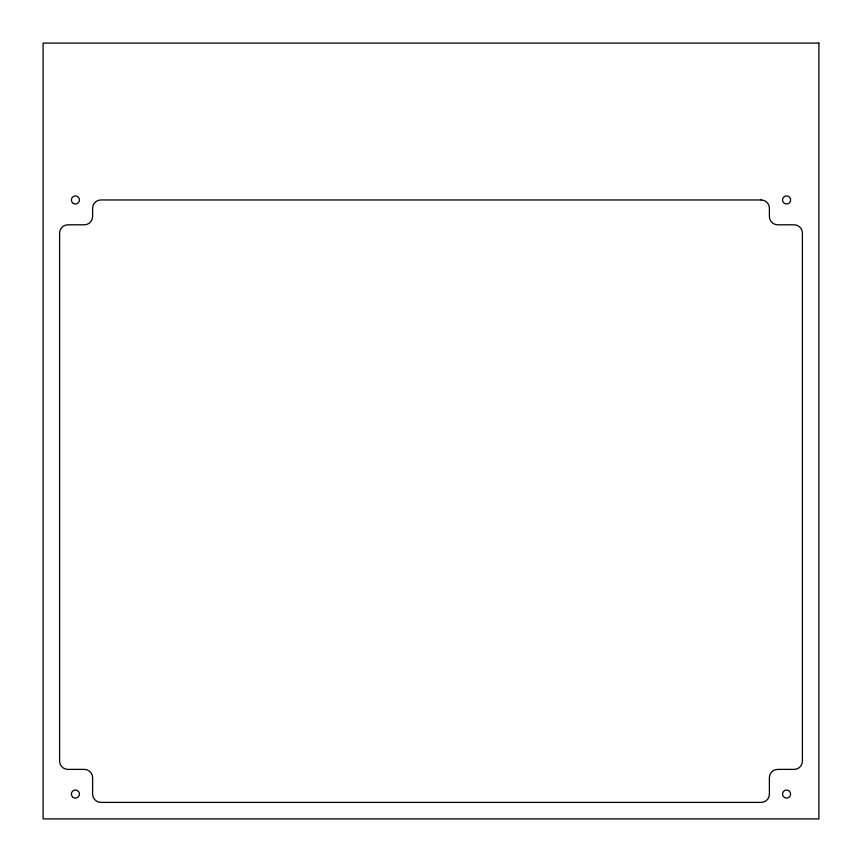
<?xml version="1.0" encoding="UTF-8"?>
<svg xmlns="http://www.w3.org/2000/svg" width="862" height="862" viewBox="0 0 862 862"><rect width="100%" height="100%" fill="white"/><g stroke="black" fill="none" stroke-linecap="round" stroke-linejoin="round"><path stroke-width="1.29" d="M818.9 43.1L43.1 43.1L43.1 818.9L818.9 818.9L818.9 43.1M761.146 199.962L100.854 199.962A8.254 8.254 0 0 0 92.611 208.216L92.611 216.556A8.254 8.254 0 0 1 84.357 224.81L67.85 224.81A8.254 8.254 0 0 0 59.607 233.052L59.607 761.146A8.254 8.254 0 0 0 67.85 769.389L84.357 769.389A8.254 8.254 0 0 1 92.611 777.643L92.611 794.15A8.254 8.254 0 0 0 100.854 802.393L761.146 802.393A8.254 8.254 0 0 0 769.389 794.15L769.389 777.643A8.254 8.254 0 0 1 777.643 769.389L794.15 769.389A8.254 8.254 0 0 0 802.393 761.146L802.393 233.052A8.254 8.254 0 0 0 794.15 224.81L777.643 224.81A8.254 8.254 0 0 1 769.389 216.556L769.389 208.216A8.254 8.254 0 0 0 761.146 199.962M73.399 797.555A4.041 4.041 0 0 0 79.466 794.064A4.041 4.041 0 0 0 73.399 790.562A4.041 4.041 0 0 0 73.399 797.555M784.56 797.555A4.041 4.041 0 0 0 790.616 794.064A4.041 4.041 0 0 0 784.56 790.562A4.041 4.041 0 0 0 784.56 797.555M784.549 203.464A4.041 4.041 0 0 0 790.616 199.962A4.041 4.041 0 0 0 784.549 196.461A4.041 4.041 0 0 0 784.549 203.464M73.41 203.464A4.041 4.041 0 0 0 79.466 199.962A4.041 4.041 0 0 0 73.41 196.461A4.041 4.041 0 0 0 73.41 203.464"/></g></svg>
